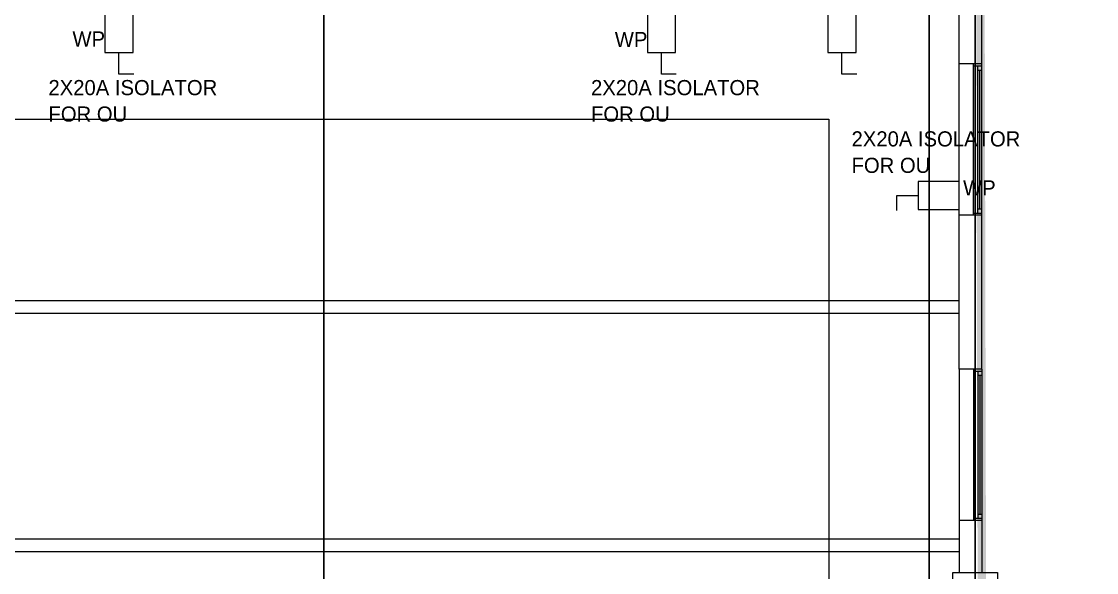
# Model space of a CAD drawing. Header units: metres. Extents: x 75097 to 220695, y -1557923 to -1361206.
# Drawn here: x 147968 to 160756, y -1447773 to -1441220 of the extents above; entities that cross this region are included whole.
import ezdxf

# ---------------------------------------------------------------- set-up
doc = ezdxf.new("R2010")
doc.units = ezdxf.units.M
doc.linetypes.add('DASHED2', pattern=[0.375, 0.25, -0.125])
doc.layers.get('0').update_dxf_attribs({"lineweight": 0})
for name, color, linetype, lineweight in [('A-100 - Copy$0$Aluminum', 8, 'Continuous', 0), ('A-100 - Copy$0$Proj', 8, 'Continuous', 0), ('A-100 - Copy$0$Structure', 8, 'Continuous', 9), ('A-100 - Copy$0$Walls', 8, 'Continuous', 0)]:
    doc.layers.add(name, color=color, linetype=linetype, lineweight=lineweight)
doc.layers.add('A-100 - Copy$0$axes', color=8, linetype='Continuous')
doc.layers.add('E-POWR', color=7, linetype='Continuous', lineweight=9, true_color=0x4e7e3e)
doc.layers.add('E-POWR-IDEN _1-100_', color=7, linetype='Continuous', lineweight=9, true_color=0x4e7e3e)
doc.styles.add('Optima_5', font='', dxfattribs={"height": 3.001645})
doc.styles.get('Optima_5').set_extended_font_data('Optima')

# ---------------------------------------------------------------- blocks, each defined once
blk = doc.blocks.new('GI-041_dwg__U120-3902841-GI-041')
at = {"layer": 'E-POWR', "flags": 128}
blk.add_lwpolyline([(-0.1145, 0), (0.1145, 0), (0.1145, 0.1572), (-0.1145, 0.1572)], close=True, dxfattribs=at)
blk.add_lwpolyline([(0.2354, 0.1613), (0.2354, 0.0786), (0.1145, 0.0786)], dxfattribs=at)
blk = doc.blocks.new('A-100 - Copy')
at = {"layer": 'A-100 - Copy$0$Aluminum'}
for p, q in [((159293.3, -1443522.7, 0), (159293.3, -1441722.7, 0)), ((159293.3, -1441747.7, 0), (159393.3, -1441747.7, 0)), ((159343.3, -1443497.7, 0), (159343.3, -1441747.7, 0)), ((159393.3, -1443522.7, 0), (159393.3, -1441722.7, 0)), ((159343.3, -1441797.7, 0), (159393.3, -1441797.7, 0)), ((159368.3, -1443447.7, 0), (159368.3, -1441797.7, 0)), ((159293.3, -1443497.7, 0), (159393.3, -1443497.7, 0)), ((159343.3, -1443447.7, 0), (159393.3, -1443447.7, 0)), ((159293.3, -1445352.7, 0), (159293.3, -1447152.7, 0)), ((159293.3, -1445377.7, 0), (159393.3, -1445377.7, 0)), ((159343.3, -1445377.7, 0), (159343.3, -1447127.7, 0)), ((159343.3, -1445427.7, 0), (159393.3, -1445427.7, 0)), ((159368.3, -1445427.7, 0), (159368.3, -1447077.7, 0)), ((159393.3, -1445352.7, 0), (159393.3, -1447152.7, 0)), ((159343.3, -1447077.7, 0), (159393.3, -1447077.7, 0)), ((159293.3, -1447127.7, 0), (159393.3, -1447127.7, 0))]:
    blk.add_line(p, q, dxfattribs=at)
at = {"layer": 'A-100 - Copy$0$axes'}
for p, q in [((151563.3, -1477297.4, 0), (151563.3, -1391762.7, 0)), ((158763.3, -1477297.4, 0), (158763.3, -1391762.7, 0)), ((159313.3, -1477297.4, 0), (159313.3, -1391762.7, 0))]:
    blk.add_line(p, q, dxfattribs=at)
at = {"layer": 'A-100 - Copy$0$Proj'}
for p, q in [((159123.3, -1443522.7, 0), (159123.3, -1441722.7, 0)), ((134103.3, -1444537.7, 0), (159123.3, -1444537.7, 0)), ((134116.2, -1444537.7, 0), (159123.3, -1444537.7, 0)), ((134253.3, -1444687.7, 0), (159123.3, -1444687.7, 0)), ((159123.3, -1445352.7, 0), (159123.3, -1447152.7, 0)), ((137853.3, -1447372.7, 0), (159123.3, -1447372.7, 0)), ((137866.2, -1447372.7, 0), (159123.3, -1447372.7, 0)), ((138003.3, -1447522.7, 0), (159123.3, -1447522.7, 0)), ((138016.2, -1447522.7, 0), (159123.3, -1447522.7, 0))]:
    blk.add_line(p, q, dxfattribs=at)
at = {"layer": 'A-100 - Copy$0$Proj', "elevation": 0}
blk.add_lwpolyline([(157571.2, -1442382.7), (157571.2, -1453692.7), (116594.6, -1453692.7), (116594.6, -1442382.7)], close=True, dxfattribs=at)
at = {"layer": 'A-100 - Copy$0$Structure', "elevation": 0}
blk.add_lwpolyline([(159048.3, -1447772.7), (159578.3, -1447772.7), (159578.3, -1448302.7), (159048.3, -1448302.7)], close=True, dxfattribs=at)
at = {"layer": 'A-100 - Copy$0$Walls'}
for p, q in [((159123.3, -1441722.7, 0), (159123.3, -1441102.7, 0)), ((159393.3, -1441722.7, 0), (159393.3, -1441102.7, 0)), ((159393.3, -1441722.7, 0), (159123.3, -1441722.7, 0)), ((159123.3, -1445352.7, 0), (159123.3, -1443522.7, 0)), ((159393.3, -1443522.7, 0), (159123.3, -1443522.7, 0)), ((159393.3, -1445352.7, 0), (159393.3, -1443522.7, 0)), ((159393.3, -1445352.7, 0), (159123.3, -1445352.7, 0)), ((159123.3, -1447152.7, 0), (159123.3, -1447772.7, 0)), ((159393.3, -1447152.7, 0), (159123.3, -1447152.7, 0)), ((159393.3, -1447152.7, 0), (159393.3, -1447772.7, 0))]:
    blk.add_line(p, q, dxfattribs=at)

msp = doc.modelspace()

# ---------------------------------------------------------------- linework, layer by layer
at = {"layer": 'E-POWR', "color": 240, "linetype": 'DASHED2', "ltscale": 500, "true_color": 0xf10e52, "const_width": 100, "elevation": 2.4}
msp.add_lwpolyline([(115298.3, -1413281.4), (159313.3, -1413281.4), (159393.3, -1448612.7), (173978.3, -1448457.7), (173978.3, -1433902.7), (175258.3, -1433902.7), (175258.3, -1404237.7), (173964.3, -1404237.7), (173978.3, -1396822.7), (166814.4, -1396822.7), (166814.4, -1395572.7), (144628.7, -1395572.7), (144628.7, -1391327.7), (116969, -1391327.7), (116997.3, -1391802.7)], dxfattribs=at)

# ---------------------------------------------------------------- block references
at = {"color": 85, "xscale": 2127.341102341351, "yscale": 2127.341102341351, "zscale": 2127.341102341351}
for p, rotation in [((148960.1, -1441346.3, 0), 269.9999999997816), ((155414.3, -1441346.3, 0), 269.9999999997816), ((157560.6, -1441346.3, -10.1), 269.9999943415963), ((158879.7, -1443122.8, 0), 179.9999999997816)]:
    msp.add_blockref('GI-041_dwg__U120-3902841-GI-041', p, dxfattribs=dict(at, rotation=rotation))

# ---------------------------------------------------------------- texts
at = {"layer": 'E-POWR-IDEN _1-100_', "attachment_point": 1, "rotation": 360, "line_spacing_factor": 1.047943, "style": 'Optima_5'}
for s, insert, char_height, width in [('WP', (148573.8, -1441337.4), 180.1, 3.637978807091713e-12), ('WP', (155025.5, -1441344.1), 180.1, 3.637978807091713e-12), ('2X20A ISOLATOR\\PFOR OU', (148288.4, -1441916, 0), 180.099, 2475.925), ('2X20A ISOLATOR\\PFOR OU', (154742.6, -1441916, 0), 180.099, 2475.925), ('2X20A ISOLATOR\\PFOR OU', (157841.9, -1442526, 0), 180.099, 2475.925), ('WP', (159168.7, -1443108.7, 0), 180.1, 3.637978807091713e-12)]:
    msp.add_mtext(s, dxfattribs=dict(at, insert=insert, char_height=char_height, width=width))

# ---------------------------------------------------------------- next in the draw order: block references
msp.add_blockref('A-100 - Copy', (0, 0))

doc.saveas('drawing.dxf')
